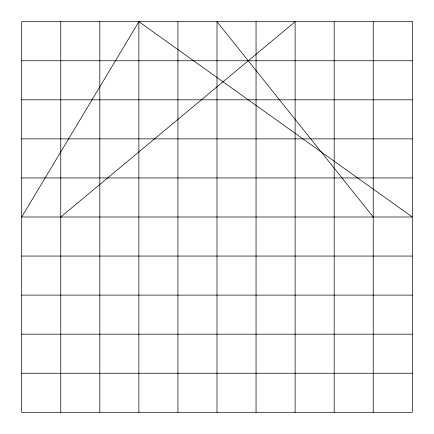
<?xml version="1.0" encoding="UTF-8"?>
<svg xmlns="http://www.w3.org/2000/svg" width="434" height="434" viewBox="0 0 434 434"><rect width="100%" height="100%" fill="white"/><g stroke="black" fill="none" stroke-linecap="round" stroke-linejoin="round"><path stroke-width="0.65" d="M138.88 21.7L21.7 217L412.3 217L138.88 21.7L138.88 412.3M60.76 217L295.12 21.7L295.12 412.3M21.7 60.76L412.3 60.76M21.7 99.82L412.3 99.82M21.7 138.88L412.3 138.88M21.7 177.94L412.3 177.94M21.7 256.06L412.3 256.06M21.7 295.12L412.3 295.12M21.7 334.18L412.3 334.18M21.7 373.24L412.3 373.24M373.24 217L217 21.7L217 412.3M373.24 21.7L373.24 412.3M334.18 21.7L334.18 412.3M256.06 21.7L256.06 412.3M177.94 21.7L177.94 412.3M99.82 21.7L99.82 412.3M60.76 21.7L60.76 412.3M412.3 21.7L21.7 21.7L21.7 412.3L412.3 412.3L412.3 21.7"/></g></svg>
